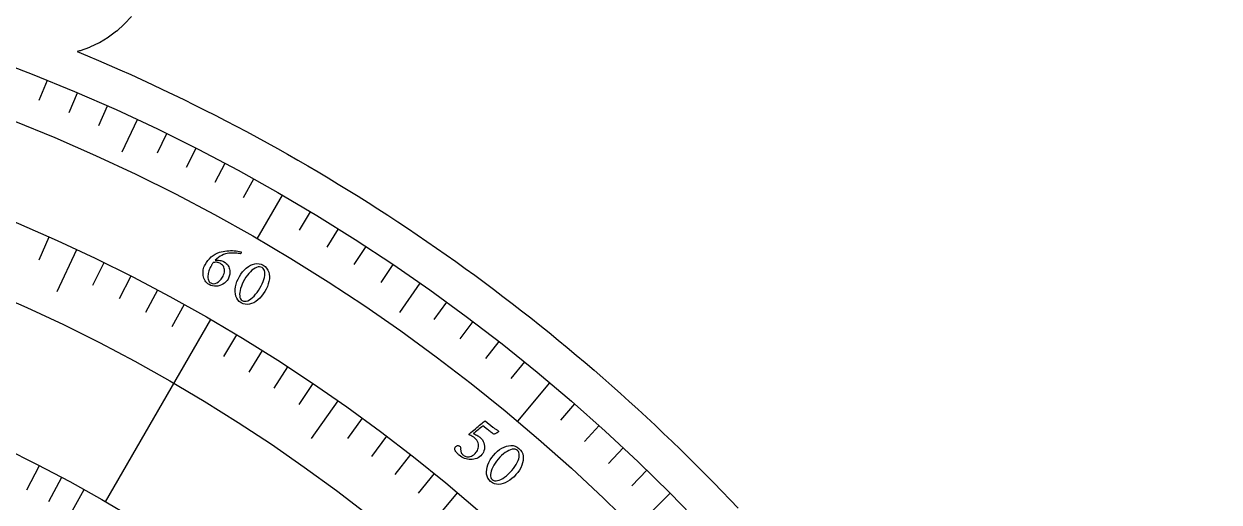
# Model space of a CAD drawing. Header units: millimetres. Extents: x -60 to 60, y -60 to 77.
# Drawn here: x 21.3 to 58.8, y 41.3 to 56.29 of the extents above; entities that cross this region are included whole.
import ezdxf

# ---------------------------------------------------------------- set-up
doc = ezdxf.new("R2010")
doc.units = ezdxf.units.MM
for name, color, linetype in [('CUT_OUTER', 1, 'Continuous'), ('ENGRAVE', 7, 'Continuous'), ('ENGRAVE_FINE', 8, 'Continuous'), ('TEXT', 5, 'Continuous')]:
    doc.layers.add(name, color=color, linetype=linetype)

msp = doc.modelspace()

# ---------------------------------------------------------------- linework, layer by layer
at = {"layer": 'CUT_OUTER'}
msp.add_lwpolyline([(24.6724, 56.5259), (24.4608, 56.2925), (24.4504, 56.2821), (24.217, 56.0705), (24.2056, 56.0612), (23.9526, 55.8736), (23.9404, 55.8654), (23.6702, 55.7034), (23.6572, 55.6965), (23.3725, 55.5618), (23.3589, 55.5562), (23.0623, 55.4501), (23.0482, 55.4458), (22.9742, 55.4273), (23.3007, 55.2908), (23.6395, 55.1468), (23.9775, 55.0007), (24.3145, 54.8526), (24.6506, 54.7024), (24.9858, 54.5501), (25.32, 54.3957), (25.6533, 54.2394), (25.9856, 54.0809), (26.317, 53.9205), (26.6473, 53.758), (26.9767, 53.5935), (27.305, 53.4269), (27.6323, 53.2584), (27.9586, 53.0878), (28.2838, 52.9153), (28.608, 52.7407), (28.931, 52.5642), (29.253, 52.3857), (29.5739, 52.2052), (29.8937, 52.0228), (30.2123, 51.8384), (30.5298, 51.652), (30.8462, 51.4637), (31.1614, 51.2735), (31.4754, 51.0813), (31.7882, 50.8872), (32.0999, 50.6912), (32.4103, 50.4933), (32.7195, 50.2935), (33.0275, 50.0918), (33.3342, 49.8882), (33.6397, 49.6827), (33.9439, 49.4754), (34.2468, 49.2662), (34.5485, 49.0551), (34.8488, 48.8422), (35.1479, 48.6274), (35.4456, 48.4109), (35.742, 48.1925), (36.037, 47.9722), (36.3307, 47.7502), (36.623, 47.5264), (36.9139, 47.3008), (37.2034, 47.0734), (37.4916, 46.8442), (37.7783, 46.6133), (38.0636, 46.3806), (38.3475, 46.1462), (38.6299, 45.91), (38.9109, 45.6721), (39.1904, 45.4325), (39.4684, 45.1912), (39.7449, 44.9482), (40.02, 44.7035), (40.2935, 44.4571), (40.5656, 44.209), (40.8361, 43.9593), (41.105, 43.7079), (41.3724, 43.4548), (41.6383, 43.2002), (41.9026, 42.9438), (42.1653, 42.6859), (42.4264, 42.4264), (42.6859, 42.1653), (42.9438, 41.9026), (43.2002, 41.6383), (43.4548, 41.3724), (43.7079, 41.105)], dxfattribs=at)
at = {"layer": 'ENGRAVE'}
for points in [[(24.85, 53.2909), (24.3745, 52.2713)], [(29.4, 50.9223), (28.6125, 49.5583)], [(22.9482, 49.2125), (22.3345, 47.8966)], [(33.7263, 48.1661), (33.081, 47.2446)], [(27.15, 47.0252), (23.85, 41.3094)], [(37.7959, 45.0434), (36.7835, 43.8369)], [(31.1452, 44.48), (30.3124, 43.2905)], [(34.9034, 41.5962), (33.6306, 40.0794)], [(41.5779, 41.5779), (40.7824, 40.7824)]]:
    msp.add_lwpolyline(points, dxfattribs=at)
for radius in [58.8, 58.8, 57.225, 54.3, 54.3, 51.99, 47.7, 47.7, 45.18]:
    msp.add_circle((0, 0), radius, dxfattribs=at)
at = {"layer": 'ENGRAVE_FINE'}
for points in [[(22.0269, 54.5184), (21.774, 53.8926)], [(22.975, 54.1257), (22.7112, 53.5043)], [(23.9161, 53.7165), (23.6416, 53.0998)], [(25.7762, 52.8491), (25.4803, 52.2424)], [(26.6946, 52.3912), (26.3882, 51.7898)], [(27.6049, 51.9173), (27.288, 51.3213)], [(28.5068, 51.4276), (28.1796, 50.8373)], [(30.2842, 50.4014), (29.9366, 49.8228)], [(22.0858, 49.6055), (21.7637, 48.882)], [(31.1593, 49.8652), (30.8016, 49.2928)], [(32.0248, 49.3138), (31.6571, 48.7477)], [(23.8036, 48.8045), (23.4564, 48.0927)], [(24.6517, 48.3817), (24.2921, 47.676)], [(32.8805, 48.7474), (32.5031, 48.1878)], [(25.4923, 47.9441), (25.1205, 47.2448)], [(26.3252, 47.4919), (25.9412, 46.7992)], [(34.5618, 47.5702), (34.165, 47.0241)], [(35.3867, 46.9598), (34.9805, 46.4207)], [(27.9666, 46.5442), (27.5587, 45.8653)], [(36.2009, 46.335), (35.7853, 45.8031)], [(28.7746, 46.049), (28.3549, 45.3774)], [(29.5739, 45.5398), (29.1425, 44.8756)], [(37.004, 45.6962), (36.5792, 45.1716)], [(30.3642, 45.0167), (29.9213, 44.3601)], [(38.5763, 44.3769), (38.1334, 43.8675)], [(31.9167, 43.9296), (31.4512, 43.2889)], [(39.3449, 43.6969), (38.8932, 43.1953)], [(32.6786, 43.3659), (32.2019, 42.7334)], [(33.4304, 42.789), (32.9428, 42.1649)], [(40.1015, 43.0036), (39.6412, 42.5099)], [(21.7787, 42.4379), (21.3842, 41.6692)], [(22.4842, 42.0684), (22.0769, 41.3064)], [(34.1721, 42.199), (33.6737, 41.5835)], [(40.8459, 42.2972), (40.377, 41.8116)], [(23.1836, 41.6871), (22.7637, 40.932)]]:
    msp.add_lwpolyline(points, dxfattribs=at)
at = {"layer": 'TEXT'}
for points in [[(27.5675, 48.8405), (27.6127, 48.812), (27.6515, 48.7812), (27.6838, 48.7481), (27.7096, 48.7127), (27.7298, 48.6759), (27.7452, 48.6385), (27.7558, 48.6005), (27.7617, 48.5619), (27.7637, 48.5235), (27.7625, 48.4859), (27.7581, 48.4492), (27.7507, 48.4134), (27.741, 48.3793), (27.7301, 48.348), (27.718, 48.3195), (27.7045, 48.2936), (27.6728, 48.2455), (27.6359, 48.2028), (27.5938, 48.1653), (27.5465, 48.1331), (27.4957, 48.1069), (27.4432, 48.0873), (27.3889, 48.0743), (27.3329, 48.0678), (27.2765, 48.0687), (27.2213, 48.0778), (27.1672, 48.0951), (27.1142, 48.1206), (27.0752, 48.1456), (27.0408, 48.174), (27.011, 48.2059), (26.9857, 48.2412), (26.9647, 48.2791), (26.9477, 48.3186), (26.9349, 48.3596), (26.9262, 48.4023), (26.9213, 48.4458), (26.9201, 48.4897), (26.9225, 48.5338), (26.9287, 48.5782), (26.9382, 48.6217), (26.9509, 48.6634), (26.9667, 48.7033), (26.9856, 48.7412), (27.0273, 48.8098), (27.0736, 48.8733), (27.1247, 48.9317), (27.1805, 48.9851), (27.2401, 49.0324), (27.3029, 49.0727), (27.3687, 49.106), (27.4376, 49.1322), (27.492, 49.1481), (27.5483, 49.161), (27.6062, 49.171), (27.6659, 49.1782), (27.7262, 49.1827), (27.7857, 49.1847), (27.8446, 49.1843), (27.9027, 49.1814), (27.9589, 49.1761), (28.0118, 49.1686), (28.0613, 49.1589), (28.1076, 49.147), (28.113, 49.1421), (28.1155, 49.1353), (28.1154, 49.1264), (28.1125, 49.1155), (28.1084, 49.1045), (28.1047, 49.0953), (28.1014, 49.0879), (28.0985, 49.0822), (28.062, 49.0894), (28.0223, 49.0959), (27.9795, 49.1016), (27.9336, 49.1065), (27.8853, 49.1096), (27.8353, 49.1099), (27.7836, 49.1074), (27.7302, 49.1021), (27.6759, 49.093), (27.6215, 49.0791), (27.567, 49.0605), (27.5123, 49.037), (27.4582, 49.0078), (27.405, 48.9719), (27.3529, 48.9294), (27.3019, 48.8803), (27.3378, 48.8848), (27.374, 48.8862), (27.4103, 48.8846), (27.4468, 48.8799), (27.4817, 48.8728), (27.5135, 48.8638), (27.5421, 48.8531), (27.5675, 48.8405)], [(27.2412, 48.8074), (27.2309, 48.7931), (27.2207, 48.7785), (27.2107, 48.7635), (27.2007, 48.7481), (27.1909, 48.7325), (27.1813, 48.7167), (27.172, 48.7008), (27.1629, 48.6848), (27.1461, 48.6527), (27.1305, 48.6191), (27.1162, 48.5837), (27.1032, 48.5468), (27.092, 48.5091), (27.0833, 48.4717), (27.0769, 48.4344), (27.073, 48.3973), (27.0719, 48.3612), (27.074, 48.3269), (27.0795, 48.2942), (27.0882, 48.2633), (27.1006, 48.2351), (27.1173, 48.2106), (27.1381, 48.1898), (27.1632, 48.1726), (27.2083, 48.154), (27.2552, 48.148), (27.304, 48.1546), (27.3547, 48.1738), (27.4044, 48.2039), (27.45, 48.2431), (27.4915, 48.2915), (27.529, 48.3491), (27.5496, 48.3888), (27.5665, 48.4287), (27.5796, 48.4689), (27.589, 48.5094), (27.5938, 48.5494), (27.5933, 48.588), (27.5875, 48.6253), (27.5763, 48.6612), (27.559, 48.695), (27.5347, 48.7259), (27.5033, 48.7538), (27.465, 48.7788), (27.4441, 48.7896), (27.4213, 48.7994), (27.3965, 48.8083), (27.3697, 48.8162), (27.3409, 48.8213), (27.3099, 48.8215), (27.2767, 48.8168), (27.2412, 48.8074)], [(28.8083, 48.7245), (28.8682, 48.6822), (28.9171, 48.6329), (28.9548, 48.5765), (28.9813, 48.5132), (28.9975, 48.4447), (29.0043, 48.3728), (29.0016, 48.2976), (28.9894, 48.219), (28.9686, 48.1389), (28.9401, 48.0592), (28.904, 47.9798), (28.8603, 47.9007), (28.8108, 47.8251), (28.7574, 47.7562), (28.7, 47.6938), (28.6388, 47.6381), (28.5751, 47.5904), (28.5101, 47.5523), (28.4439, 47.5237), (28.3764, 47.5047), (28.3089, 47.4969), (28.2428, 47.502), (28.1779, 47.5199), (28.1143, 47.5508), (28.0583, 47.5907), (28.0123, 47.6383), (27.9764, 47.6935), (27.9505, 47.7565), (27.9342, 47.8251), (27.9268, 47.8972), (27.9284, 47.9727), (27.939, 48.0518), (27.958, 48.1326), (27.9847, 48.213), (28.0192, 48.2932), (28.0615, 48.373), (28.1098, 48.4494), (28.1621, 48.5192), (28.2185, 48.5824), (28.2791, 48.639), (28.3426, 48.6872), (28.4076, 48.7256), (28.4743, 48.7541), (28.5427, 48.7726), (28.6111, 48.7797), (28.6783, 48.7741), (28.744, 48.7557), (28.8083, 48.7245)], [(28.7781, 48.6517), (28.738, 48.6695), (28.6955, 48.6769), (28.6505, 48.6738), (28.6032, 48.6604), (28.5545, 48.6379), (28.5055, 48.6075), (28.4563, 48.5692), (28.4068, 48.5231), (28.3581, 48.4702), (28.3113, 48.4119), (28.2664, 48.3481), (28.2234, 48.2787), (28.1845, 48.208), (28.1512, 48.138), (28.1232, 48.0687), (28.1007, 48.0002), (28.0839, 47.9342), (28.0733, 47.8727), (28.0689, 47.8155), (28.0705, 47.7628), (28.0788, 47.7161), (28.0942, 47.6772), (28.1168, 47.6459), (28.1466, 47.6223), (28.1884, 47.6037), (28.2321, 47.5963), (28.2776, 47.6), (28.3252, 47.6147), (28.3738, 47.6391), (28.4227, 47.6714), (28.4719, 47.7118), (28.5214, 47.7602), (28.5701, 47.8149), (28.617, 47.8742), (28.662, 47.938), (28.7052, 48.0064), (28.7452, 48.0774), (28.7793, 48.1468), (28.8077, 48.2149), (28.8302, 48.2815), (28.8466, 48.3454), (28.8567, 48.4052), (28.8604, 48.4608), (28.8579, 48.5123), (28.8486, 48.5582), (28.8321, 48.5966), (28.8086, 48.6278), (28.7781, 48.6517)], [(35.6027, 43.3337), (35.6476, 43.2923), (35.6842, 43.2484), (35.7126, 43.2021), (35.7328, 43.1534), (35.7457, 43.1037), (35.7524, 43.0544), (35.7528, 43.0056), (35.7469, 42.9571), (35.7354, 42.9105), (35.7188, 42.8673), (35.6972, 42.8274), (35.6706, 42.7908), (35.6345, 42.752), (35.5955, 42.7189), (35.5538, 42.6915), (35.5093, 42.6698), (35.4629, 42.6534), (35.4157, 42.6418), (35.3678, 42.6352), (35.319, 42.6334), (35.2701, 42.6361), (35.2218, 42.6431), (35.1741, 42.6543), (35.1269, 42.6697), (35.0811, 42.689), (35.0374, 42.7117), (34.9959, 42.7379), (34.9565, 42.7675), (34.9401, 42.7818), (34.9228, 42.7989), (34.9043, 42.8187), (34.8848, 42.8413), (34.8659, 42.8655), (34.8493, 42.8901), (34.8349, 42.9152), (34.8227, 42.9407), (34.8217, 42.9471), (34.8212, 42.9559), (34.8212, 42.967), (34.8217, 42.9805), (34.8235, 42.9946), (34.827, 43.0076), (34.8325, 43.0194), (34.8397, 43.0301), (34.8547, 43.0459), (34.8709, 43.0579), (34.8883, 43.0661), (34.9071, 43.0704), (34.9257, 43.0712), (34.9428, 43.0686), (34.9585, 43.0627), (34.9726, 43.0535), (34.9872, 43.039), (34.9973, 43.0226), (35.003, 43.0045), (35.0042, 42.9845), (35.0036, 42.964), (35.0036, 42.9441), (35.0044, 42.9248), (35.0059, 42.9063), (35.0093, 42.8854), (35.0153, 42.8653), (35.0239, 42.8462), (35.0351, 42.8278), (35.048, 42.8105), (35.0617, 42.7944), (35.0763, 42.7796), (35.0917, 42.766), (35.1146, 42.7497), (35.1402, 42.7363), (35.1683, 42.7259), (35.1991, 42.7184), (35.2319, 42.7151), (35.2662, 42.7172), (35.302, 42.7246), (35.3394, 42.7375), (35.3776, 42.757), (35.4159, 42.7843), (35.4544, 42.8193), (35.4931, 42.8622), (35.5131, 42.8896), (35.5303, 42.9203), (35.5447, 42.9542), (35.5563, 42.9913), (35.5636, 43.0306), (35.5654, 43.071), (35.5614, 43.1125), (35.5519, 43.1552), (35.535, 43.1979), (35.5093, 43.2397), (35.4746, 43.2805), (35.4309, 43.3204), (35.4159, 43.3319), (35.3977, 43.3443), (35.3765, 43.3577), (35.3522, 43.3721), (35.3277, 43.3854), (35.3062, 43.3959), (35.2876, 43.4034), (35.2719, 43.4081), (35.2698, 43.4106), (35.2686, 43.4139), (35.2682, 43.4181), (35.2687, 43.4232), (35.27, 43.4285), (35.2719, 43.4336), (35.2744, 43.4383), (35.2775, 43.4426), (35.3244, 43.4813), (35.3713, 43.52), (35.4182, 43.5587), (35.4652, 43.5974), (35.5113, 43.6353), (35.5559, 43.672), (35.5989, 43.7073), (35.6403, 43.7413), (35.679, 43.7731), (35.7137, 43.8021), (35.7444, 43.8282), (35.7712, 43.8513), (36.0166, 43.65), (36.0339, 43.6361), (36.0517, 43.6224), (36.0701, 43.609), (36.0891, 43.5957), (36.1076, 43.5833), (36.1247, 43.5722), (36.1404, 43.5624), (36.1547, 43.554), (36.1666, 43.5472), (36.1751, 43.5423), (36.1802, 43.5394), (36.1819, 43.5385), (36.184, 43.5327), (36.1859, 43.5273), (36.1877, 43.5225), (36.1894, 43.5181), (36.1904, 43.5141), (36.1904, 43.5103), (36.1892, 43.5066), (36.187, 43.5032), (36.1837, 43.5), (36.1781, 43.4955), (36.17, 43.4896), (36.1596, 43.4823), (36.1474, 43.4744), (36.1342, 43.4664), (36.1199, 43.4585), (36.1046, 43.4505), (36.0887, 43.4432), (36.0731, 43.4372), (36.0576, 43.4324), (36.0423, 43.429), (36.0232, 43.442), (36.0023, 43.4565), (35.9798, 43.4723), (35.9555, 43.4896), (35.9295, 43.5086), (35.9018, 43.5298), (35.8722, 43.5531), (35.8408, 43.5785), (35.7015, 43.6928), (35.6636, 43.6619), (35.6255, 43.6306), (35.5873, 43.5989), (35.549, 43.5668), (35.511, 43.535), (35.4736, 43.5042), (35.4369, 43.4744), (35.4009, 43.4457), (35.4244, 43.4372), (35.4501, 43.4261), (35.478, 43.4123), (35.5082, 43.3958), (35.5375, 43.3785), (35.5631, 43.3624), (35.5848, 43.3475), (35.6027, 43.3337)], [(36.8316, 42.9817), (36.8832, 42.9297), (36.9228, 42.8726), (36.9501, 42.8106), (36.9653, 42.7436), (36.9693, 42.6733), (36.9635, 42.6014), (36.9478, 42.5278), (36.9221, 42.4525), (36.8877, 42.3772), (36.8459, 42.3037), (36.7965, 42.2317), (36.7397, 42.1615), (36.6778, 42.0956), (36.6132, 42.037), (36.546, 41.9855), (36.476, 41.9412), (36.405, 41.9054), (36.3343, 41.8791), (36.2641, 41.8625), (36.1944, 41.8555), (36.1266, 41.8596), (36.0623, 41.876), (36.0016, 41.905), (35.9443, 41.9463), (35.896, 41.9954), (35.859, 42.0503), (35.8333, 42.1109), (35.8187, 42.1774), (35.8146, 42.2478), (35.8198, 42.32), (35.8345, 42.3942), (35.8587, 42.4703), (35.8914, 42.5465), (35.9316, 42.6211), (35.9795, 42.694), (36.0351, 42.7653), (36.0959, 42.8322), (36.1595, 42.8918), (36.2261, 42.9442), (36.2955, 42.9894), (36.3664, 43.0259), (36.4372, 43.0524), (36.5078, 43.0689), (36.5783, 43.0752), (36.647, 43.0704), (36.7121, 43.0532), (36.7736, 43.0236), (36.8316, 42.9817)], [(36.7891, 42.9153), (36.7527, 42.9398), (36.7122, 42.9544), (36.6674, 42.9593), (36.6184, 42.9543), (36.5665, 42.9406), (36.513, 42.9191), (36.4579, 42.8899), (36.4012, 42.8531), (36.3441, 42.8095), (36.2879, 42.7602), (36.2326, 42.7051), (36.1781, 42.6443), (36.1276, 42.5814), (36.0826, 42.5183), (36.043, 42.4549), (36.0089, 42.3913), (35.981, 42.3293), (35.9598, 42.2705), (35.9455, 42.215), (35.938, 42.1628), (35.938, 42.1154), (35.9465, 42.0743), (35.9633, 42.0396), (35.9886, 42.0112), (36.0265, 41.9857), (36.0682, 41.9708), (36.1137, 41.9665), (36.1631, 41.9728), (36.2152, 41.9883), (36.269, 42.0116), (36.3244, 42.0429), (36.3816, 42.082), (36.439, 42.1274), (36.4955, 42.1776), (36.5509, 42.2326), (36.6054, 42.2925), (36.657, 42.3554), (36.7027, 42.4179), (36.7424, 42.48), (36.7762, 42.5417), (36.8034, 42.6018), (36.8238, 42.6589), (36.8371, 42.713), (36.8435, 42.7642), (36.8423, 42.8109), (36.8328, 42.8517), (36.8151, 42.8865), (36.7891, 42.9153)]]:
    msp.add_lwpolyline(points, close=True, dxfattribs=at)

doc.saveas('drawing.dxf')
